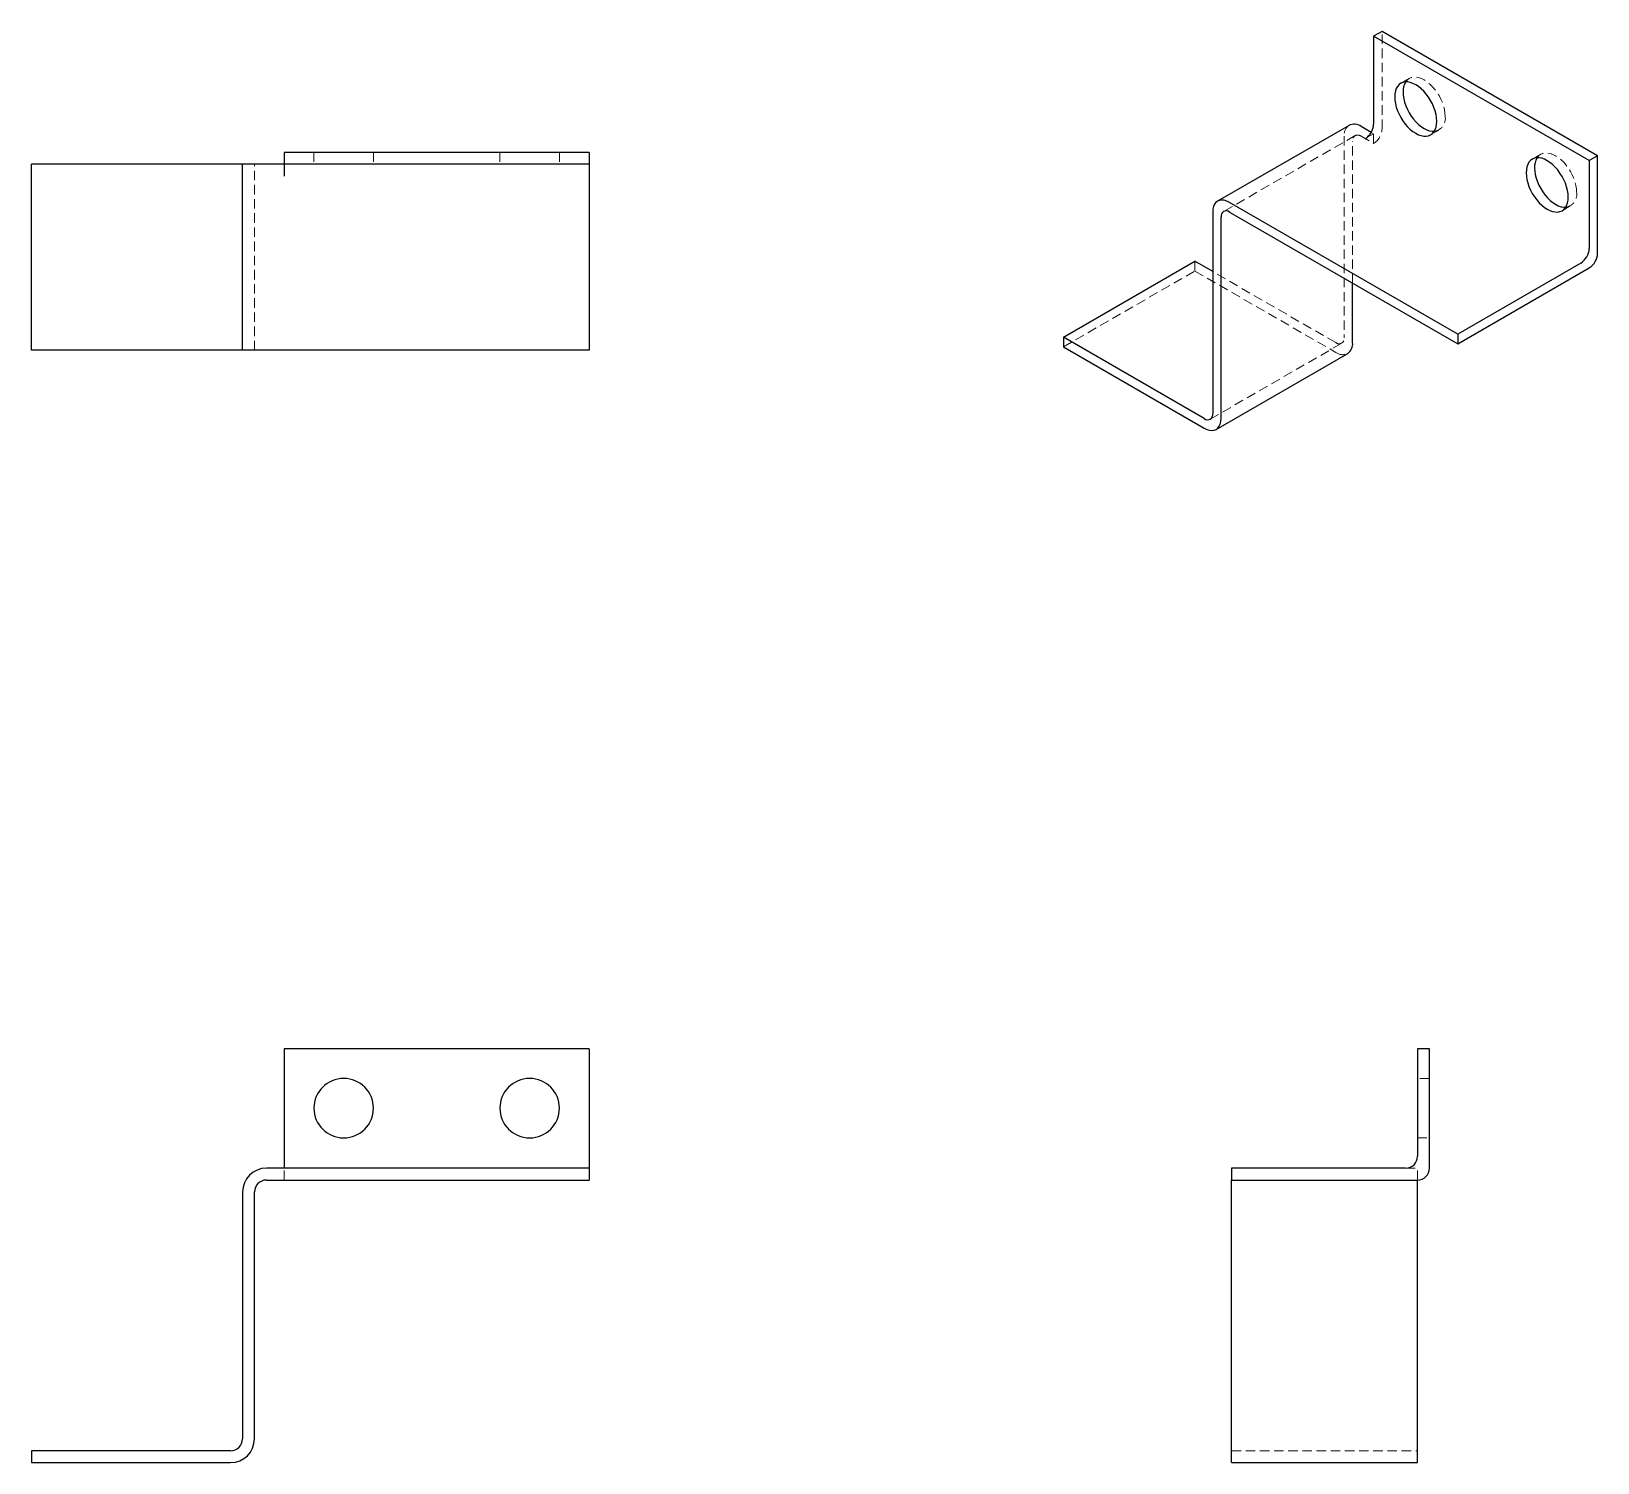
# Model space of a CAD drawing. Header units: millimetres. Extents: x 315 to 526, y 194 to 386.
import ezdxf

# ---------------------------------------------------------------- set-up
doc = ezdxf.new("R2010")
doc.units = ezdxf.units.MM
doc.linetypes.add('HIDDEN', pattern=[1.905, 1.27, -0.635])

msp = doc.modelspace()

# ---------------------------------------------------------------- linework, layer by layer
at = {"color": 7, "linetype": 'Continuous', "lineweight": 25}
for p, q in [((496.81, 386.3), (495.68, 385.65)), ((524.67, 368.92), (495.68, 385.65)), ((495.68, 385.65), (495.68, 373.83)), ((525.8, 369.57), (496.81, 386.3)), ((492.38, 373.66), (474.7, 363.46)), ((495.35, 372.72), (493.98, 373.51)), ((390.2, 370.02), (349.2, 370.02)), ((349.2, 370.02), (349.2, 368.42)), ((390.2, 370.02), (390.2, 368.42)), ((525.8, 369.57), (524.67, 368.92)), ((524.67, 368.92), (524.67, 357.1)), ((525.8, 356.44), (525.8, 369.57)), ((315.2, 343.42), (315.2, 368.42)), ((342, 368.42), (315.2, 368.42)), ((343.6, 368.42), (342, 368.42)), ((343.6, 343.42), (343.6, 368.42)), ((346.8, 368.42), (343.6, 368.42)), ((349.2, 368.42), (346.8, 368.42)), ((390.2, 368.42), (349.2, 368.42)), ((349.2, 368.42), (349.2, 366.82)), ((390.2, 368.42), (390.2, 366.82)), ((390.2, 366.82), (390.2, 343.42)), ((506.99, 345.59), (476.3, 363.3)), ((474.04, 361.99), (474.04, 334.89)), ((475.17, 334.23), (475.17, 361.34)), ((476.3, 361.99), (506.99, 344.28)), ((453.96, 345.17), (471.64, 355.38)), ((474.04, 353.99), (471.64, 355.38)), ((523.54, 355.14), (506.99, 345.59)), ((506.99, 344.28), (524.67, 354.48)), ((492.85, 344.44), (492.85, 352.44)), ((506.99, 345.59), (506.99, 344.28)), ((342, 343.42), (315.2, 343.42)), ((343.6, 343.42), (342, 343.42)), ((346.8, 343.42), (343.6, 343.42)), ((390.2, 343.42), (346.8, 343.42)), ((472.91, 334.23), (453.96, 345.17)), ((453.96, 345.17), (453.96, 343.87)), ((453.96, 343.87), (472.91, 332.93)), ((474.51, 332.77), (492.19, 342.97)), ((390.2, 249.49), (349.2, 249.49)), ((349.2, 249.49), (349.2, 235.02)), ((390.2, 249.49), (390.2, 235.02)), ((501.58, 249.49), (501.58, 235.02)), ((503.18, 249.49), (501.58, 249.49)), ((503.18, 233.42), (503.18, 249.49)), ((349.2, 235.02), (349.2, 233.42)), ((390.2, 235.02), (390.2, 233.42)), ((390.2, 233.42), (346.8, 233.42)), ((346.8, 231.82), (390.2, 231.82)), ((390.2, 233.42), (390.2, 231.82)), ((499.98, 233.42), (476.58, 233.42)), ((476.58, 233.42), (476.58, 231.82)), ((476.58, 231.82), (501.58, 231.82)), ((476.58, 230.22), (476.58, 231.82)), ((501.58, 230.22), (501.58, 231.82)), ((343.6, 230.22), (343.6, 197.02)), ((345.2, 197.02), (345.2, 230.22)), ((476.58, 197.02), (476.58, 230.22)), ((501.58, 197.02), (501.58, 230.22)), ((476.58, 193.82), (476.58, 197.02)), ((501.58, 193.82), (501.58, 197.02)), ((342, 195.42), (315.2, 195.42)), ((315.2, 195.42), (315.2, 193.82)), ((315.2, 193.82), (342, 193.82)), ((476.58, 193.82), (501.58, 193.82))]:
    msp.add_line(p, q, dxfattribs=at)
at = {"color": 7, "linetype": 'HIDDEN', "lineweight": 18}
for p, q in [((496.81, 373.18), (496.81, 386.3)), ((500.47, 379.97), (499.34, 379.32)), ((503.33, 372.39), (504.47, 373.04)), ((493.18, 372.28), (475.5, 362.07)), ((491.72, 372.2), (491.72, 345.09)), ((492.85, 352.44), (492.85, 371.55)), ((493.98, 372.2), (495.68, 371.22)), ((494.55, 371.87), (495.68, 372.53)), ((495.68, 372.53), (495.35, 372.72)), ((495.68, 371.22), (495.68, 372.53)), ((353.2, 370.02), (353.2, 368.42)), ((361.2, 370.02), (361.2, 368.42)), ((378.2, 370.02), (378.2, 368.42)), ((386.2, 370.02), (386.2, 368.42)), ((518.14, 369.77), (517.01, 369.11)), ((345.2, 343.42), (345.2, 368.42)), ((521.01, 362.18), (522.14, 362.84)), ((453.96, 343.87), (471.64, 354.07)), ((471.64, 355.38), (471.64, 354.07)), ((471.64, 354.07), (490.59, 343.13)), ((490.59, 344.44), (474.04, 353.99)), ((473.71, 334.15), (491.39, 344.36)), ((503.18, 245.49), (501.58, 245.49)), ((501.58, 237.49), (503.18, 237.49)), ((349.2, 231.82), (349.2, 233.42)), ((499.98, 233.42), (501.58, 233.42)), ((501.58, 231.82), (501.58, 233.42)), ((476.58, 195.42), (501.58, 195.42))]:
    msp.add_line(p, q, dxfattribs=at)
at = {"color": 7, "linetype": 'Continuous', "lineweight": 25, "flags": 128}
for points in [[(504.16, 374.22), (504.14, 374.66), (504.07, 375.12), (503.95, 375.6), (503.78, 376.07), (503.58, 376.55), (503.34, 377.01), (503.06, 377.45), (502.75, 377.87), (502.42, 378.25), (502.07, 378.59), (501.7, 378.88), (501.34, 379.12), (500.97, 379.31), (500.6, 379.43), (500.25, 379.5), (499.92, 379.5), (499.61, 379.44), (499.34, 379.32), (499.09, 379.14), (498.89, 378.9), (498.72, 378.61), (498.6, 378.28), (498.53, 377.9), (498.51, 377.49)], [(498.51, 377.49), (498.53, 377.05), (498.6, 376.59), (498.72, 376.11), (498.89, 375.63), (499.09, 375.16), (499.34, 374.7), (499.61, 374.26), (499.92, 373.84), (500.25, 373.46), (500.6, 373.12), (500.97, 372.83), (501.34, 372.59), (501.7, 372.4), (502.07, 372.28), (502.42, 372.21), (502.75, 372.21), (503.06, 372.27), (503.34, 372.39), (503.58, 372.57), (503.78, 372.81), (503.95, 373.1), (504.07, 373.43), (504.14, 373.81), (504.16, 374.22)], [(499.64, 378.14), (499.66, 377.7), (499.73, 377.24), (499.85, 376.77), (500.02, 376.29), (500.22, 375.81), (500.47, 375.35), (500.74, 374.91), (501.05, 374.49), (501.38, 374.11), (501.73, 373.77), (502.1, 373.48), (502.47, 373.24), (502.84, 373.06), (503.2, 372.93), (503.55, 372.86), (503.82, 372.86)], [(521.84, 364.02), (521.82, 364.46), (521.74, 364.92), (521.63, 365.39), (521.46, 365.87), (521.26, 366.34), (521.01, 366.8), (520.73, 367.25), (520.43, 367.66), (520.1, 368.04), (519.74, 368.38), (519.38, 368.67), (519.01, 368.91), (518.64, 369.1), (518.28, 369.23), (517.93, 369.29), (517.6, 369.29), (517.29, 369.23), (517.01, 369.11), (516.77, 368.93), (516.56, 368.7), (516.4, 368.41), (516.28, 368.07), (516.21, 367.69), (516.18, 367.28)], [(516.18, 367.28), (516.21, 366.84), (516.28, 366.38), (516.4, 365.91), (516.56, 365.43), (516.77, 364.96), (517.01, 364.49), (517.29, 364.05), (517.6, 363.64), (517.93, 363.26), (518.28, 362.92), (518.64, 362.62), (519.01, 362.38), (519.38, 362.2), (519.74, 362.07), (520.1, 362.01), (520.43, 362), (520.73, 362.06), (521.01, 362.18), (521.26, 362.36), (521.46, 362.6), (521.63, 362.89), (521.74, 363.23), (521.82, 363.6), (521.84, 364.02)], [(517.32, 367.93), (517.34, 367.49), (517.41, 367.03), (517.53, 366.56), (517.69, 366.08), (517.9, 365.61), (518.14, 365.15), (518.42, 364.7), (518.73, 364.29), (519.06, 363.91), (519.41, 363.57), (519.77, 363.28), (520.14, 363.04), (520.51, 362.85), (520.88, 362.72), (521.23, 362.66), (521.5, 362.65)], [(476.3, 363.3), (475.95, 363.47), (475.6, 363.58), (475.28, 363.61), (474.97, 363.57), (474.7, 363.46), (474.47, 363.28), (474.29, 363.04), (474.15, 362.74), (474.07, 362.39), (474.04, 361.99)], [(472.91, 332.93), (473.26, 332.75), (473.61, 332.65), (473.94, 332.62), (474.24, 332.66), (474.51, 332.77), (474.74, 332.95), (474.93, 333.19), (475.06, 333.49), (475.14, 333.84), (475.17, 334.23)]]:
    msp.add_lwpolyline(points, dxfattribs=at)
at = {"color": 7, "linetype": 'HIDDEN', "lineweight": 18, "flags": 128}
for points in [[(505.29, 374.87), (505.27, 375.31), (505.2, 375.78), (505.08, 376.25), (504.92, 376.73), (504.71, 377.2), (504.47, 377.66), (504.19, 378.1), (503.88, 378.52), (503.55, 378.9), (503.2, 379.24), (502.84, 379.53), (502.47, 379.77), (502.1, 379.96), (501.73, 380.08), (501.38, 380.15), (501.05, 380.15), (500.74, 380.09), (500.47, 379.97), (500.22, 379.79), (500.02, 379.55), (499.98, 379.5)], [(522.97, 364.67), (522.95, 365.11), (522.88, 365.57), (522.76, 366.04), (522.59, 366.52), (522.39, 366.99), (522.14, 367.46), (521.87, 367.9), (521.56, 368.31), (521.23, 368.69), (520.88, 369.03), (520.51, 369.33), (520.14, 369.57), (519.77, 369.75), (519.41, 369.88), (519.06, 369.94), (518.73, 369.95), (518.42, 369.89), (518.14, 369.77), (517.9, 369.59), (517.69, 369.35), (517.66, 369.3)]]:
    msp.add_lwpolyline(points, dxfattribs=at)
at = {"color": 7, "linetype": 'Continuous', "lineweight": 25}
for centre, radius, start, end in [((502.13, 378.24), 2.49, 149.4116, 182.223), ((493.05, 372.21), 1.6, 54.0823, 114.6073), ((493.22, 373.94), 2.46, 302.6055, 357.3945), ((519.8, 368.03), 2.49, 149.4116, 182.223), ((475.86, 361.45), 0.699, 50.7967, 189.214), ((522.21, 357.21), 2.46, 302.6055, 357.3945), ((523.34, 356.56), 2.46, 302.6055, 357.3945), ((491.29, 344.26), 1.57, 304.8612, 6.4509), ((473.35, 334.77), 0.699, 230.7967, 9.214), ((357.2, 241.49), 4, 0, 180), ((382.2, 241.49), 4, 0, 180), ((357.2, 241.49), 4, 180, 0), ((382.2, 241.49), 4, 180, 0), ((499.98, 235.02), 1.6, 270, 0), ((346.8, 230.22), 3.2, 90, 180), ((346.8, 230.22), 1.6, 90, 180), ((501.58, 233.42), 1.6, 270, 0), ((342, 197.02), 3.2, 270, 0), ((342, 197.02), 1.6, 270, 0)]:
    msp.add_arc(centre, radius, start, end, dxfattribs=at)
at = {"color": 7, "linetype": 'HIDDEN', "lineweight": 18}
for centre, radius, start, end in [((503.58, 374.58), 1.74, 277.9591, 9.6386), ((493.28, 372.38), 1.57, 124.8612, 186.4509), ((494.35, 373.29), 2.46, 302.6055, 357.3945), ((493.54, 371.66), 0.699, 50.7967, 189.214), ((521.26, 364.38), 1.74, 277.9591, 9.6386), ((491.03, 344.98), 0.699, 230.7967, 9.214), ((491.52, 344.42), 1.6, 234.0823, 294.6073)]:
    msp.add_arc(centre, radius, start, end, dxfattribs=at)

doc.saveas('drawing.dxf')
